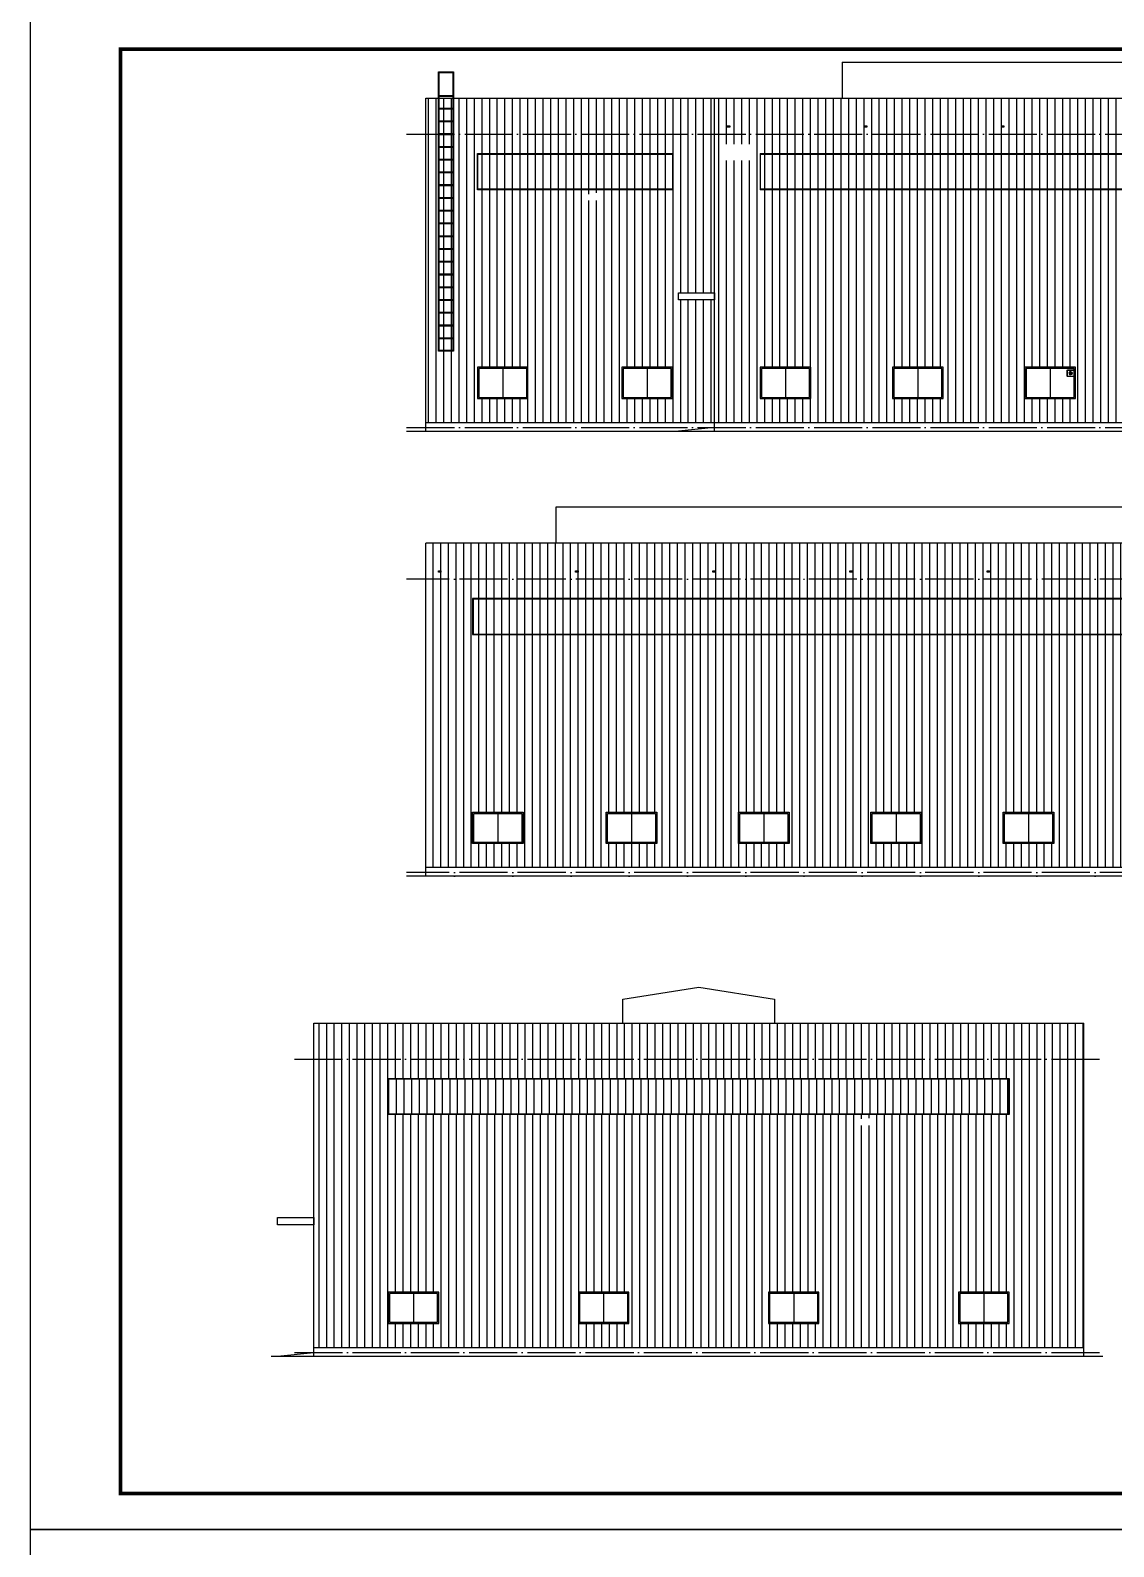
# Model space of a CAD drawing. Extents: x -21908402 to 1987571, y 88493 to 5079726.
# Drawn here: x 1794471 to 1839493, y 150780 to 213780 of the extents above; entities that cross this region are included whole.
import ezdxf

# ---------------------------------------------------------------- set-up
doc = ezdxf.new("R2010")
doc.units = 0
doc.header["$LTSCALE"] = 1000
doc.linetypes.add('DOTE', pattern=[2.42, 2, -0.2, 0.02, -0.2])
for name, color, linetype in [('DOTE', 1, 'DOTE'), ('PUB_TITLE', 4, 'Continuous'), ('WINDOW', 94, 'Continuous'), ('XF-灭火救援窗', 1, 'Continuous'), ('填充', 8, 'Continuous')]:
    doc.layers.add(name, color=color, linetype=linetype)
pattern_1 = [(90, (0, 17954.5), (-317.5, 3e-14), [])]
pattern_2 = [(90, (-97599.66, -16345.5), (-317.5, 3e-14), [])]

# ---------------------------------------------------------------- blocks, each defined once
blk = doc.blocks.new('ggggggggg')
at = {"layer": 'WINDOW'}
for p, q in [((1694780, 198003), (1696880, 198003)), ((1694780, 196703), (1694780, 198003)), ((1695830, 198003), (1695830, 196703)), ((1696880, 198003), (1696880, 196703)), ((1696880, 196703), (1694780, 196703))]:
    blk.add_line(p, q, dxfattribs=at)
blk.add_lwpolyline([(1694830, 197953), (1696830, 197953), (1696830, 196753), (1694830, 196753)], close=True, dxfattribs=at)
blk = doc.blocks.new('gt22')
for p, q in [((939605, 398207), (938975, 398207)), ((938975, 398207), (938975, 386607)), ((939575, 398177), (939005, 398177)), ((939005, 398177), (939005, 386607)), ((939575, 386607), (939575, 398177)), ((939605, 386607), (939605, 398207)), ((939005, 397217), (939575, 397217)), ((939005, 397187), (939575, 397187)), ((939005, 396687), (939575, 396687)), ((939005, 396657), (939575, 396657)), ((939005, 396157), (939575, 396157)), ((939005, 396127), (939575, 396127)), ((939005, 395627), (939575, 395627)), ((939005, 395597), (939575, 395597)), ((939005, 395097), (939575, 395097)), ((939005, 395067), (939575, 395067)), ((939005, 394567), (939575, 394567)), ((939005, 394537), (939575, 394537)), ((939005, 394037), (939575, 394037)), ((939005, 394007), (939575, 394007)), ((939005, 393507), (939575, 393507)), ((939005, 393477), (939575, 393477)), ((939005, 392977), (939575, 392977)), ((939005, 392947), (939575, 392947)), ((939005, 392447), (939575, 392447)), ((939005, 392417), (939575, 392417)), ((939005, 391917), (939575, 391917)), ((939005, 391887), (939575, 391887)), ((939005, 391387), (939575, 391387)), ((939005, 391357), (939575, 391357)), ((939005, 390857), (939575, 390857)), ((939005, 390827), (939575, 390827)), ((939005, 390327), (939575, 390327)), ((939005, 390297), (939575, 390297)), ((939005, 389797), (939575, 389797)), ((939005, 389767), (939575, 389767)), ((939005, 389267), (939575, 389267)), ((939005, 389237), (939575, 389237)), ((939005, 388737), (939575, 388737)), ((939005, 388707), (939575, 388707)), ((939005, 388207), (939575, 388207)), ((939005, 388177), (939575, 388177)), ((939005, 387677), (939575, 387677)), ((939005, 387647), (939575, 387647)), ((939005, 387147), (939575, 387147)), ((939005, 387117), (939575, 387117)), ((938975, 386607), (939605, 386607)), ((939005, 386637), (939575, 386637))]:
    blk.add_line(p, q)
blk = doc.blocks.new('XF-灭火救援窗图例')
at = {"layer": 'XF-灭火救援窗'}
h = blk.add_hatch(color=256, dxfattribs=at)
h.dxf.hatch_style = 1
h.paths.add_polyline_path([(0, 110, 1), (0, 350, 1)])
for points in [[(-200, -20), (200, -20, 0.4142136), (250, 30), (250, 430, 0.4142136), (200, 480), (-200, 480, 0.4142136), (-250, 430), (-250, 30, 0.4142136)], [(-210, 0), (210, 0, 0.4142136), (230, 20), (230, 440, 0.4142136), (210, 460), (-210, 460, 0.4142136), (-230, 440), (-230, 20, 0.4142136)]]:
    blk.add_lwpolyline(points, format="xyb", close=True, dxfattribs=at)
for points in [[(0, 350, 1), (0, 110, 30.7936509)], [(0, 350, -1), (0, 110, -30.7936509)]]:
    blk.add_lwpolyline(points, format="xyb", dxfattribs=at)

msp = doc.modelspace()

# ---------------------------------------------------------------- hatches: boundary and pattern name
at = {"layer": '填充'}
h = msp.add_hatch(dxfattribs=at)
h.set_pattern_fill('ANSI31', color=140, scale=200, angle=45, style=0)
h.set_pattern_definition(pattern_1)
h.paths.add_polyline_path([(1861903, 209460), (1861903, 210960), (1826793, 210960), (1826793, 209460)])
h.paths.add_polyline_path([(1826793, 209460), (1826793, 210960), (1822903, 210960), (1822903, 209460)])
h.paths.add_polyline_path([(1822903, 209460), (1822903, 199095), (1824803, 199095), (1824803, 199780), (1826903, 199780), (1826903, 199095), (1830303, 199095), (1830303, 199780), (1832403, 199780), (1832403, 199095), (1835803, 199095), (1835803, 199780), (1837903, 199780), (1837903, 199095), (1841303, 199095), (1841303, 199780), (1843403, 199780), (1843403, 199095), (1845353, 199095), (1845353, 202280), (1850353, 202280), (1850353, 199095), (1852303, 199095), (1852303, 199780), (1854403, 199780), (1854403, 199095), (1857853, 199095), (1857853, 199780), (1859953, 199780), (1859953, 199095), (1861903, 199095), (1861903, 209460), (1826793, 209460), (1826793, 208660), (1859953, 208660), (1859953, 207160), (1824803, 207160), (1824803, 208660), (1826793, 208660), (1826793, 209460)])
h.paths.add_polyline_path([(1844256, 202130), (1844706, 202580), (1844953, 202580), (1844953, 202880), (1850753, 202880), (1850753, 202580), (1844953, 202580), (1844706, 202580), (1845156, 202130)], flags=16)
h.paths.add_polyline_path([(1822903, 209460), (1822903, 210960), (1815457, 210960), (1815457, 209460)])
h.paths.add_polyline_path([(1815457, 209460), (1815457, 210960), (1810903, 210960), (1810903, 209460)])
h.paths.add_polyline_path([(1813053, 208660), (1815457, 208660), (1815457, 209460), (1810903, 209460), (1810903, 199095), (1813053, 199095), (1813053, 199780), (1815153, 199780), (1815153, 199095), (1819053, 199095), (1819053, 199780), (1821153, 199780), (1821153, 199095), (1822903, 199095), (1822903, 202580), (1821403, 202580), (1821403, 202880), (1822903, 202880), (1822903, 209460), (1815457, 209460), (1815457, 208660), (1821153, 208660), (1821153, 207160), (1817869, 207160), (1818319, 206710), (1817419, 206710), (1817869, 207160), (1813053, 207160)])
h.paths.add_polyline_path([(1822903, 197480), (1822903, 199095), (1821153, 199095), (1821153, 198480), (1819053, 198480), (1819053, 199095), (1815153, 199095), (1815153, 198480), (1813053, 198480), (1813053, 199095), (1810903, 199095), (1810903, 197480)])
h.paths.add_polyline_path([(1826903, 199095), (1826903, 198480), (1824803, 198480), (1824803, 199095), (1822903, 199095), (1822903, 197480), (1845353, 197480), (1845353, 199095), (1843403, 199095), (1843403, 198480), (1841303, 198480), (1841303, 199095), (1837903, 199095), (1837903, 198480), (1835803, 198480), (1835803, 199095), (1832403, 199095), (1832403, 198480), (1830303, 198480), (1830303, 199095)])
h.paths.add_polyline_path([(1854403, 199095), (1854403, 198480), (1852303, 198480), (1852303, 199095), (1850353, 199095), (1850353, 197480), (1861903, 197480), (1861903, 199095), (1859953, 199095), (1859953, 198480), (1857853, 198480), (1857853, 199095)])
h.paths.add_polyline_path([(1823140, 209050), (1824565, 209050), (1824565, 208375), (1823140, 208375)], flags=17)
h = msp.add_hatch(dxfattribs=at)
h.set_pattern_fill('ANSI31', color=256, scale=200, angle=45, style=0)
h.set_pattern_definition(pattern_1)
h.paths.add_polyline_path([(1821153, 207180), (1821153, 208640), (1813073, 208640), (1813073, 207180)])
h.paths.add_polyline_path([(1824803, 208640), (1824803, 207180), (1859933, 207180), (1859933, 208640)])
h = msp.add_hatch(dxfattribs=at)
h.set_pattern_fill('ANSI31', color=140, scale=200, angle=45, style=0)
h.set_pattern_definition(pattern_2)
h.paths.add_polyline_path([(1857348, 192472), (1846012, 192472), (1846012, 190972), (1857348, 190972)])
h.paths.add_polyline_path([(1857348, 190972), (1846012, 190972), (1846012, 190172), (1848003, 190172), (1857348, 190172)], flags=17)
h.paths.add_polyline_path([(1861903, 192472), (1857348, 192472), (1857348, 190972), (1861903, 190972)])
h.paths.add_polyline_path([(1861903, 190972), (1857348, 190972), (1857348, 190172), (1859753, 190172), (1859753, 188672), (1854936, 188672), (1855386, 188222), (1854486, 188222), (1854936, 188672), (1848003, 188672), (1812853, 188672), (1812853, 190172), (1846012, 190172), (1846012, 190972), (1810903, 190972), (1810903, 181090), (1812853, 181090), (1812853, 181292), (1814953, 181292), (1814953, 181090), (1818403, 181090), (1818403, 181292), (1820503, 181292), (1820503, 181090), (1823903, 181090), (1823903, 181292), (1826003, 181292), (1826003, 181090), (1829403, 181090), (1829403, 181292), (1831503, 181292), (1831503, 181090), (1834903, 181090), (1834903, 181292), (1837003, 181292), (1837003, 181090), (1840403, 181090), (1840403, 181292), (1842503, 181292), (1842503, 181090), (1845903, 181090), (1845903, 181292), (1848003, 181292), (1848003, 181090), (1851653, 181090), (1851653, 181292), (1853753, 181292), (1853753, 181090), (1857653, 181090), (1857653, 181292), (1859753, 181292), (1859753, 181090), (1861903, 181090)])
h.paths.add_polyline_path([(1846012, 192472), (1810903, 192472), (1810903, 190972), (1846012, 190972)])
h.paths.add_polyline_path([(1861903, 181090), (1859753, 181090), (1859753, 179992), (1857653, 179992), (1857653, 181090), (1853753, 181090), (1853753, 179992), (1851653, 179992), (1851653, 181090), (1848003, 181090), (1848003, 179992), (1845903, 179992), (1845903, 181090), (1842503, 181090), (1842503, 179992), (1840403, 179992), (1840403, 181090), (1837003, 181090), (1837003, 179992), (1834903, 179992), (1834903, 181090), (1831503, 181090), (1831503, 179992), (1829403, 179992), (1829403, 181090), (1826003, 181090), (1826003, 179992), (1823903, 179992), (1823903, 181090), (1820503, 181090), (1820503, 179992), (1818403, 179992), (1818403, 181090), (1814953, 181090), (1814953, 179992), (1812853, 179992), (1812853, 181090), (1810903, 181090), (1810903, 178992), (1822452, 178992), (1861903, 178992)])
h.paths.add_polyline_path([(1853409, 187428), (1854892, 187428), (1854892, 188097), (1853409, 188097)], flags=24)
h.paths.add_polyline_path([(1811165, 190062), (1812590, 190062), (1812590, 189386), (1811165, 189386)], flags=24)
h = msp.add_hatch(dxfattribs=at)
h.set_pattern_fill('ANSI31', color=256, scale=200, angle=45, style=0)
h.set_pattern_definition(pattern_2)
h.paths.add_polyline_path([(1848003, 188692), (1859733, 188692), (1859733, 190152), (1857348, 190152), (1857348, 189764, -1), (1857348, 189704, -1), (1857348, 189764), (1857348, 190152), (1848003, 190152), (1846012, 190152), (1846012, 189764, -1), (1846012, 189704, -1), (1846012, 189764), (1846012, 190152), (1812873, 190152), (1812873, 188692)])
h = msp.add_hatch(dxfattribs=at)
h.set_pattern_fill('ANSI31', color=140, scale=200, angle=45, style=0)
h.set_pattern_definition([(90, (-7725.5, 0), (-317.5, 3e-14), [])])
h.paths.add_polyline_path([(1812467, 171032), (1812467, 172532), (1806246, 172532), (1806246, 171032)])
h.paths.add_polyline_path([(1806246, 171032), (1806246, 160831), (1809346, 160831), (1809346, 161352), (1811446, 161352), (1811446, 160831), (1817246, 160831), (1817246, 161352), (1819346, 161352), (1819346, 160831), (1825146, 160831), (1825146, 161352), (1827246, 161352), (1827246, 160831), (1833046, 160831), (1833046, 161352), (1835146, 161352), (1835146, 160831), (1838246, 160831), (1838246, 171032), (1812467, 171032), (1812467, 170232), (1835146, 170232), (1835146, 168732), (1829184, 168732), (1829634, 168282), (1828734, 168282), (1829184, 168732), (1809346, 168732), (1809346, 170232), (1812467, 170232), (1812467, 171032)])
h.paths.add_polyline_path([(1838246, 171032), (1838246, 172532), (1812467, 172532), (1812467, 171032)])
h.paths.add_polyline_path([(1809346, 160052), (1809346, 160831), (1806246, 160831), (1806246, 159052), (1811245, 159052), (1811245, 160052)])
h.paths.add_polyline_path([(1838246, 159052), (1838246, 160831), (1835146, 160831), (1835146, 160052), (1833046, 160052), (1833046, 160831), (1827246, 160831), (1827246, 160052), (1825146, 160052), (1825146, 160831), (1819346, 160831), (1819346, 160052), (1817246, 160052), (1817246, 160831), (1811446, 160831), (1811446, 160052), (1811245, 160052), (1811245, 159052)])
h = msp.add_hatch(dxfattribs=at)
h.set_pattern_fill('ANSI31', color=256, scale=200, angle=45, style=0)
h.set_pattern_definition([(90, (36769.64, -23784.8), (-317.5, 3e-14), [])])
h.paths.add_polyline_path([(1809366, 170212), (1809366, 168752), (1835126, 168752), (1835126, 170212)])

# ---------------------------------------------------------------- linework, layer by layer
for p, q in [((1828203, 212460), (1828203, 210960)), ((1810903, 210960), (1861903, 210960)), ((1810903, 197130), (1810903, 210960)), ((1822903, 197130), (1822903, 210960)), ((1821153, 208660), (1821153, 207180)), ((1824803, 208660), (1824803, 207160)), ((1810903, 197480), (1845353, 197480)), ((1816303, 193972), (1816303, 192472)), ((1816303, 193972), (1816303, 192472)), ((1861903, 192472), (1810903, 192472)), ((1810903, 178642), (1810903, 192472)), ((1822452, 178992), (1810903, 178992)), ((1861903, 178992), (1822452, 178992)), ((1806246, 158702), (1806246, 172532)), ((1838246, 158702), (1838246, 172532)), ((1806246, 159052), (1838246, 159052))]:
    msp.add_line(p, q)
for points in [[(1828203, 212460), (1856503, 212460)], [(1821153, 207160), (1813053, 207160), (1813053, 208660), (1821153, 208660)], [(1821153, 207180), (1813073, 207180), (1813073, 208640), (1821153, 208640)], [(1824803, 208660), (1859953, 208660), (1859953, 207160), (1824803, 207160)], [(1824803, 208640), (1859933, 208640), (1859933, 207180), (1824803, 207180)], [(1822903, 197280), (1821403, 197130)], [(1810103, 197130), (1862703, 197130)], [(1844603, 193972), (1816303, 193972)], [(1848003, 190172), (1812853, 190172), (1812853, 188672), (1848003, 188672)], [(1848003, 190152), (1812873, 190152), (1812873, 188692), (1848003, 188692)], [(1862703, 178642), (1810103, 178642)], [(1819096, 172532), (1819096, 173532), (1822246, 174032), (1825396, 173532), (1825396, 172532)], [(1806246, 172532), (1838246, 172532)], [(1804746, 158702), (1806246, 158852)], [(1804477, 158702), (1839046, 158702)]]:
    msp.add_lwpolyline(points)
at = {"const_width": 20}
for points in [[(1822903, 210960), (1861903, 210960), (1861903, 197130), (1822903, 197130)], [(1810903, 192472), (1861903, 192472), (1861903, 178642), (1810903, 178642)], [(1806246, 172532), (1838246, 172532), (1838246, 158702), (1806246, 158702)]]:
    msp.add_lwpolyline(points, close=True, dxfattribs=at)
for points in [[(1823434, 209813), (1823534, 209813), (1823534, 209763), (1823434, 209763)], [(1829133, 209813), (1829233, 209813), (1829233, 209763), (1829133, 209763)], [(1834832, 209813), (1834932, 209813), (1834932, 209763), (1834832, 209763)], [(1821403, 202880), (1822903, 202880), (1822903, 202580), (1821403, 202580)], [(1811434, 191325), (1811534, 191325), (1811534, 191275), (1811434, 191275)], [(1817133, 191325), (1817233, 191325), (1817233, 191275), (1817133, 191275)], [(1822832, 191325), (1822932, 191325), (1822932, 191275), (1822832, 191275)], [(1828531, 191325), (1828631, 191325), (1828631, 191275), (1828531, 191275)], [(1834230, 191325), (1834330, 191325), (1834330, 191275), (1834230, 191275)], [(1809346, 170232), (1835146, 170232), (1835146, 168732), (1809346, 168732)], [(1809366, 170212), (1835126, 170212), (1835126, 168752), (1809366, 168752)], [(1804746, 164452), (1806246, 164452), (1806246, 164152), (1804746, 164152)]]:
    msp.add_lwpolyline(points, close=True)
for points in [[(1862703, 197130), (1810103, 197130)], [(1810103, 178642), (1862703, 178642)], [(1839046, 158702), (1804684, 158702)]]:
    msp.add_lwpolyline(points, dxfattribs=at)
at = {"layer": 'DOTE'}
for p, q in [((1810103, 209460), (1862703, 209460)), ((1810103, 197280), (1862703, 197280)), ((1810103, 197130), (1862703, 197130)), ((1862703, 190972), (1810103, 190972)), ((1862703, 178792), (1810103, 178792)), ((1862703, 178642), (1810103, 178642)), ((1805446, 171032), (1839046, 171032)), ((1805446, 158852), (1839046, 158852)), ((1805446, 158702), (1839046, 158702))]:
    msp.add_line(p, q, dxfattribs=at)
at = {"layer": 'PUB_TITLE'}
for points in [[(1794471, 151493), (1883571, 151493), (1883571, 214493), (1794471, 214493)], [(1794471, 88493), (1905921, 88493), (1905921, 151493), (1794471, 151493)]]:
    msp.add_lwpolyline(points, close=True, dxfattribs=at)
at = {"layer": 'PUB_TITLE', "const_width": 150}
msp.add_lwpolyline([(1798221, 152993), (1882071, 152993), (1882071, 212993), (1798221, 212993)], close=True, dxfattribs=at)

# ---------------------------------------------------------------- block references
at = {"extrusion": (0, 0, -1), "zscale": -1}
msp.add_blockref('gt22', (-2751035, -186153), dxfattribs=at)
at = {"xscale": -1}
for p in [(3509933, 1777), (3515933, 1777), (3521683, 1777), (3527183, 1777), (3532683, 1777), (3506226, -36651), (3514126, -36651), (3522026, -36651), (3529926, -36651)]:
    msp.add_blockref('ggggggggg', p, dxfattribs=at)
for p in [(118073, -16711), (123623, -16711), (129123, -16711), (134623, -16711), (140123, -16711)]:
    msp.add_blockref('ggggggggg', p)
at = {"layer": 'XF-灭火救援窗', "xscale": -0.5625, "yscale": 0.5625, "zscale": 0.5625}
msp.add_blockref('XF-灭火救援窗图例', (1837702, 199403), dxfattribs=at)

doc.saveas('drawing.dxf')
